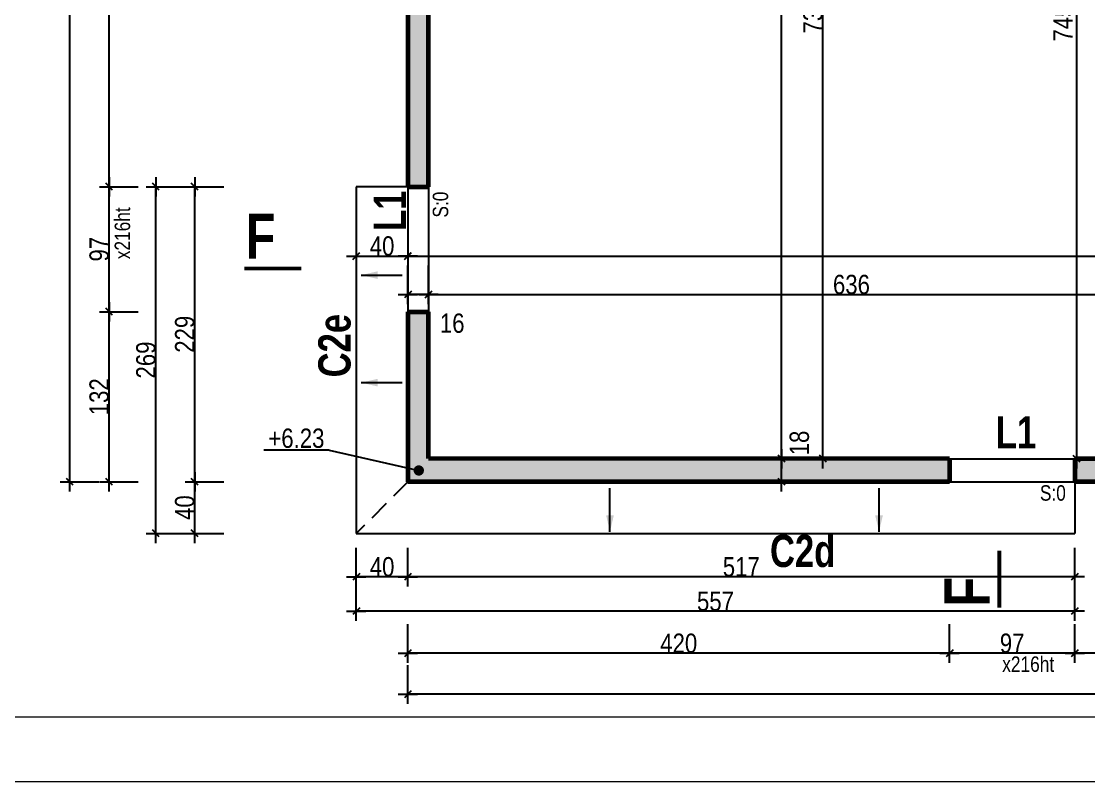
# Model space of a CAD drawing. Header units: centimetres. Extents: x 26018 to 82487, y -36363 to -12761.
# Drawn here: x 75021 to 75849, y -23027 to -22437 of the extents above; entities that cross this region are included whole.
import ezdxf
from ezdxf.enums import TextEntityAlignment as Align

# ---------------------------------------------------------------- set-up
doc = ezdxf.new("R2010")
doc.units = ezdxf.units.CM
doc.header["$LTSCALE"] = 0.5
doc.linetypes.add('CACHE2', pattern=[4.7625, 3.175, -1.5875])
doc.layers.get('DEFPOINTS').update_dxf_attribs({"linetype": 'CONTINUOUS'})
doc.layers.add('01_Cad_1_', color=5, linetype='CONTINUOUS', lineweight=9)
doc.layers.add('01_murs_coup', color=5, linetype='CONTINUOUS', lineweight=60)
for name, color, linetype in [('01_cote_gen', 4, 'CONTINUOUS'), ('01_linteaux', 2, 'CONTINUOUS'), ('01_poch_murs', 253, 'CONTINUOUS'), ('01_texte', 230, 'CONTINUOUS'), ('AA_COTES', 2, 'CONTINUOUS')]:
    doc.layers.add(name, color=color, linetype=linetype)
doc.styles.add('Arial Narrow', font='ARIALN.TTF')
doc.styles.add('impact', font='impact.ttf')
doc.styles.add('MATTE_TXT', font='arial.ttf')
doc.styles.add('STYLE2', font='ARIALN.TTF')
doc.dimstyles.new('JB50', dxfattribs={"dimscale": 0.1, "dimtxt": 150, "dimasz": 15, "dimexe": 0.1, "dimexo": 0.1, "dimgap": 0.09, "dimtad": 1, "dimdec": 1, "dimdsep": 46, "dimtxsty": 'STYLE2', "dimblk1": 'BOND_G', "dimblk2": 'BOND_D', "dimsah": 1, "dimcen": 1.5, "dimdle": 0.01, "dimse1": 1, "dimse2": 1, "dimclrd": 4, "dimclre": 2, "dimclrt": 6, "dimazin": 2, "dimtfac": 2.333333, "dimtdec": 1, "dimtix": 1, "dimtmove": 2, "dimatfit": 3, "dimldrblk": 'BOND_G', "dimfxl": 1, "dimtolj": 1, "dimtzin": 0, "dimarcsym": 0})

# ---------------------------------------------------------------- blocks, each defined once
blk = doc.blocks.new('BOND_G')
at = {"layer": 'AA_COTES', "color": 0}
for p, q in [((0, -5), (0, 15)), ((5, 0), (-5, 0)), ((1.77, 1.77), (-1.77, -1.77))]:
    blk.add_line(p, q, dxfattribs=at)
blk = doc.blocks.new('BOND_D')
at = {"layer": 'AA_COTES', "color": 0}
for p, q in [((5, 0), (-5, 0)), ((-1.77, -1.77), (1.77, 1.77)), ((0, 5), (0, -15))]:
    blk.add_line(p, q, dxfattribs=at)
blk = doc.blocks.new('*D6048')
at = {"layer": '01_cote_gen', "color": 4, "lineweight": -2, "transparency": 16777216}
blk.add_line((75322.24, -22619.1), (76853.23, -22619.1), dxfattribs=at)
at = {"layer": 'DEFPOINTS', "color": 0}
for p in [(76854.73, -22619.1), (76854.73, -22633.43), (75320.74, -22728.43)]:
    blk.add_point(p, dxfattribs=at)
at = {"layer": '01_cote_gen', "color": 4, "lineweight": -2, "transparency": 16777216, "xscale": 1.5, "yscale": 1.5, "zscale": 1.5, "rotation": 180}
blk.add_blockref('BOND_G', (75320.74, -22619.1), dxfattribs=at)
at = {"layer": '01_cote_gen', "color": 4, "lineweight": -2, "transparency": 16777216, "xscale": 1.5, "yscale": 1.5, "zscale": 1.5}
blk.add_blockref('BOND_D', (76854.73, -22619.1), dxfattribs=at)
at = {"layer": '01_cote_gen', "color": 6, "transparency": 16777216, "insert": (76087.74, -22611.43), "char_height": 15, "attachment_point": 5, "style": 'STYLE2'}
blk.add_mtext('\\A1;1534', dxfattribs=at)
blk = doc.blocks.new('*D6049')
at = {"layer": '01_cote_gen', "color": 4, "lineweight": -2, "transparency": 16777216}
blk.add_line((75335.25, -22648.97), (75322.25, -22648.97), dxfattribs=at)
at = {"layer": 'DEFPOINTS', "color": 0}
for p in [(75320.75, -22648.97), (75320.75, -22664.32), (75336.75, -22664.25)]:
    blk.add_point(p, dxfattribs=at)
at = {"layer": '01_cote_gen', "color": 4, "lineweight": -2, "transparency": 16777216, "xscale": 1.5, "yscale": 1.5, "zscale": 1.5, "rotation": 180}
blk.add_blockref('BOND_D', (75320.75, -22648.97), dxfattribs=at)
at = {"layer": '01_cote_gen', "color": 4, "lineweight": -2, "transparency": 16777216, "xscale": 1.5, "yscale": 1.5, "zscale": 1.5}
blk.add_blockref('BOND_G', (75336.75, -22648.97), dxfattribs=at)
at = {"layer": '01_cote_gen', "color": 6, "transparency": 16777216, "insert": (75355.08, -22671.3), "char_height": 15, "attachment_point": 5, "style": 'STYLE2'}
blk.add_mtext('\\A1;16', dxfattribs=at)
blk = doc.blocks.new('*D6050')
at = {"layer": '01_cote_gen', "color": 4, "lineweight": -2, "transparency": 16777216}
blk.add_line((75338.23, -22648.97), (75971.24, -22648.97), dxfattribs=at)
at = {"layer": 'DEFPOINTS', "color": 0}
for p in [(75972.74, -22648.97), (75336.73, -22661.4), (75972.74, -22691.9)]:
    blk.add_point(p, dxfattribs=at)
at = {"layer": '01_cote_gen', "color": 4, "lineweight": -2, "transparency": 16777216, "xscale": 1.5, "yscale": 1.5, "zscale": 1.5, "rotation": 180}
blk.add_blockref('BOND_G', (75336.73, -22648.97), dxfattribs=at)
at = {"layer": '01_cote_gen', "color": 4, "lineweight": -2, "transparency": 16777216, "xscale": 1.5, "yscale": 1.5, "zscale": 1.5}
blk.add_blockref('BOND_D', (75972.74, -22648.97), dxfattribs=at)
at = {"layer": '01_cote_gen', "color": 6, "transparency": 16777216, "insert": (75664.63, -22641.3), "char_height": 15, "attachment_point": 5, "style": 'STYLE2'}
blk.add_mtext('\\A1;636', dxfattribs=at)
blk = doc.blocks.new('*D6074')
at = {"layer": '01_cote_gen', "color": 4, "lineweight": -2, "transparency": 16777216}
blk.add_line((75610.46, -22792.83), (75610.46, -22777.83), dxfattribs=at)
at = {"layer": 'DEFPOINTS', "color": 0}
for p in [(75610.46, -22776.33), (75623.59, -22776.33), (75623.58, -22794.33)]:
    blk.add_point(p, dxfattribs=at)
at = {"layer": '01_cote_gen', "color": 4, "lineweight": -2, "transparency": 16777216, "xscale": 1.5, "yscale": 1.5, "zscale": 1.5}
for name, p, rotation in [('BOND_D', (75610.46, -22776.33), 90), ('BOND_G', (75610.46, -22794.33), 270)]:
    blk.add_blockref(name, p, dxfattribs=dict(at, rotation=rotation))
at = {"layer": '01_cote_gen', "color": 6, "transparency": 16777216, "insert": (75624.29, -22764.16), "char_height": 15, "attachment_point": 5, "rotation": 90, "style": 'STYLE2'}
blk.add_mtext('\\A1;18', dxfattribs=at)
blk = doc.blocks.new('*D6096')
at = {"layer": '01_cote_gen', "color": 4, "lineweight": -2, "transparency": 16777216}
blk.add_line((75642.55, -22774.87), (75642.55, -22047.89), dxfattribs=at)
at = {"layer": 'DEFPOINTS', "color": 0}
for p in [(75642.55, -22046.39), (75708.72, -22046.39), (75674.53, -22776.37)]:
    blk.add_point(p, dxfattribs=at)
at = {"layer": '01_cote_gen', "color": 4, "lineweight": -2, "transparency": 16777216, "xscale": 1.5, "yscale": 1.5, "zscale": 1.5}
for name, p, rotation in [('BOND_D', (75642.55, -22046.39), 90), ('BOND_G', (75642.55, -22776.37), 270)]:
    blk.add_blockref(name, p, dxfattribs=dict(at, rotation=rotation))
at = {"layer": '01_cote_gen', "color": 6, "transparency": 16777216, "insert": (75634.88, -22432.08), "char_height": 15, "attachment_point": 5, "rotation": 90, "style": 'STYLE2'}
blk.add_mtext('\\A1;730', dxfattribs=at)
blk = doc.blocks.new('*D6105')
at = {"layer": '01_cote_gen', "color": 4, "lineweight": -2, "transparency": 16777216}
blk.add_line((75839.32, -22774.91), (75839.32, -22032.89), dxfattribs=at)
at = {"layer": 'DEFPOINTS', "color": 0}
for p in [(75839.32, -22031.39), (75891.9, -22031.39), (75949.03, -22776.41)]:
    blk.add_point(p, dxfattribs=at)
at = {"layer": '01_cote_gen', "color": 4, "lineweight": -2, "transparency": 16777216, "xscale": 1.5, "yscale": 1.5, "zscale": 1.5}
for name, p, rotation in [('BOND_D', (75839.32, -22031.39), 90), ('BOND_G', (75839.32, -22776.41), 270)]:
    blk.add_blockref(name, p, dxfattribs=dict(at, rotation=rotation))
at = {"layer": '01_cote_gen', "color": 6, "transparency": 16777216, "insert": (75828.81, -22438.39), "char_height": 15, "attachment_point": 5, "rotation": 90, "style": 'STYLE2'}
blk.add_mtext('\\A1;745', dxfattribs=at)
blk = doc.blocks.new('*D6196')
at = {"layer": '01_cote_gen', "color": 4, "lineweight": -2, "transparency": 16777216}
blk.add_line((75610.46, -22774.87), (75610.46, -21347.89), dxfattribs=at)
at = {"layer": 'DEFPOINTS', "color": 0}
for p in [(75610.46, -21346.39), (75702.72, -21346.39), (75713.67, -22776.37)]:
    blk.add_point(p, dxfattribs=at)
at = {"layer": '01_cote_gen', "color": 4, "lineweight": -2, "transparency": 16777216, "xscale": 1.5, "yscale": 1.5, "zscale": 1.5}
for name, p, rotation in [('BOND_D', (75610.46, -21346.39), 90), ('BOND_G', (75610.46, -22776.37), 270)]:
    blk.add_blockref(name, p, dxfattribs=dict(at, rotation=rotation))
at = {"layer": '01_cote_gen', "color": 6, "transparency": 16777216, "insert": (75602.79, -22061.38), "char_height": 15, "attachment_point": 5, "rotation": 90, "style": 'STYLE2'}
blk.add_mtext('\\A1;1430', dxfattribs=at)
blk = doc.blocks.new('*D6199')
at = {"layer": '01_cote_gen', "color": 4, "lineweight": -2, "transparency": 16777216}
blk.add_line((76853.23, -22959.15), (75322.22, -22959.15), dxfattribs=at)
at = {"layer": 'DEFPOINTS', "color": 0}
for p in [(75320.72, -22794.32), (76854.73, -22794.39), (75320.72, -22959.15)]:
    blk.add_point(p, dxfattribs=at)
at = {"layer": '01_cote_gen', "color": 4, "lineweight": -2, "transparency": 16777216, "xscale": 1.5, "yscale": 1.5, "zscale": 1.5, "rotation": 180}
blk.add_blockref('BOND_D', (75320.72, -22959.15), dxfattribs=at)
at = {"layer": '01_cote_gen', "color": 4, "lineweight": -2, "transparency": 16777216, "xscale": 1.5, "yscale": 1.5, "zscale": 1.5}
blk.add_blockref('BOND_G', (76854.73, -22959.15), dxfattribs=at)
at = {"layer": '01_cote_gen', "color": 6, "transparency": 16777216, "insert": (76087.73, -22951.48), "char_height": 15, "attachment_point": 5, "style": 'STYLE2'}
blk.add_mtext('\\A1;1534', dxfattribs=at)
blk = doc.blocks.new('*D6206')
at = {"layer": '01_cote_gen', "color": 4, "lineweight": -2, "transparency": 16777216}
blk.add_line((76006.22, -22927.3), (75839.22, -22927.3), dxfattribs=at)
at = {"layer": 'DEFPOINTS', "color": 0}
for p in [(75837.72, -22794.42), (76007.72, -22852.29), (75837.72, -22927.3)]:
    blk.add_point(p, dxfattribs=at)
at = {"layer": '01_cote_gen', "color": 4, "lineweight": -2, "transparency": 16777216, "xscale": 1.5, "yscale": 1.5, "zscale": 1.5, "rotation": 180}
blk.add_blockref('BOND_D', (75837.72, -22927.3), dxfattribs=at)
at = {"layer": '01_cote_gen', "color": 4, "lineweight": -2, "transparency": 16777216, "xscale": 1.5, "yscale": 1.5, "zscale": 1.5}
blk.add_blockref('BOND_G', (76007.72, -22927.3), dxfattribs=at)
at = {"layer": '01_cote_gen', "color": 6, "transparency": 16777216, "insert": (75922.72, -22919.63), "char_height": 15, "attachment_point": 5, "style": 'STYLE2'}
blk.add_mtext('\\A1;170', dxfattribs=at)
blk = doc.blocks.new('*D6207')
at = {"layer": '01_cote_gen', "color": 4, "lineweight": -2, "transparency": 16777216}
blk.add_line((75836.22, -22927.3), (75742.22, -22927.3), dxfattribs=at)
at = {"layer": 'DEFPOINTS', "color": 0}
for p in [(75740.72, -22794.42), (75837.72, -22794.42), (75740.72, -22927.3)]:
    blk.add_point(p, dxfattribs=at)
at = {"layer": '01_cote_gen', "color": 4, "lineweight": -2, "transparency": 16777216, "xscale": 1.5, "yscale": 1.5, "zscale": 1.5, "rotation": 180}
blk.add_blockref('BOND_D', (75740.72, -22927.3), dxfattribs=at)
at = {"layer": '01_cote_gen', "color": 4, "lineweight": -2, "transparency": 16777216, "xscale": 1.5, "yscale": 1.5, "zscale": 1.5}
blk.add_blockref('BOND_G', (75837.72, -22927.3), dxfattribs=at)
at = {"layer": '01_cote_gen', "color": 6, "transparency": 16777216, "insert": (75789.22, -22919.63), "char_height": 15, "attachment_point": 5, "style": 'STYLE2'}
blk.add_mtext('\\A1;97', dxfattribs=at)
blk = doc.blocks.new('*D6208')
at = {"layer": '01_cote_gen', "color": 4, "lineweight": -2, "transparency": 16777216}
blk.add_line((75739.22, -22927.3), (75322.22, -22927.3), dxfattribs=at)
at = {"layer": 'DEFPOINTS', "color": 0}
for p in [(75320.72, -22794.38), (75740.72, -22794.38), (75320.72, -22927.3)]:
    blk.add_point(p, dxfattribs=at)
at = {"layer": '01_cote_gen', "color": 4, "lineweight": -2, "transparency": 16777216, "xscale": 1.5, "yscale": 1.5, "zscale": 1.5, "rotation": 180}
blk.add_blockref('BOND_D', (75320.72, -22927.3), dxfattribs=at)
at = {"layer": '01_cote_gen', "color": 4, "lineweight": -2, "transparency": 16777216, "xscale": 1.5, "yscale": 1.5, "zscale": 1.5}
blk.add_blockref('BOND_G', (75740.72, -22927.3), dxfattribs=at)
at = {"layer": '01_cote_gen', "color": 6, "transparency": 16777216, "insert": (75530.72, -22919.63), "char_height": 15, "attachment_point": 5, "style": 'STYLE2'}
blk.add_mtext('\\A1;420', dxfattribs=at)
blk = doc.blocks.new('*D6213')
at = {"layer": '01_cote_gen', "color": 4, "lineweight": -2, "transparency": 16777216}
blk.add_line((75836.22, -22894.68), (75282.22, -22894.68), dxfattribs=at)
at = {"layer": 'DEFPOINTS', "color": 0}
for p in [(75280.72, -22834.29), (75837.72, -22834.29), (75280.72, -22894.68)]:
    blk.add_point(p, dxfattribs=at)
at = {"layer": '01_cote_gen', "color": 4, "lineweight": -2, "transparency": 16777216, "xscale": 1.5, "yscale": 1.5, "zscale": 1.5, "rotation": 180}
blk.add_blockref('BOND_D', (75280.72, -22894.68), dxfattribs=at)
at = {"layer": '01_cote_gen', "color": 4, "lineweight": -2, "transparency": 16777216, "xscale": 1.5, "yscale": 1.5, "zscale": 1.5}
blk.add_blockref('BOND_G', (75837.72, -22894.68), dxfattribs=at)
at = {"layer": '01_cote_gen', "color": 6, "transparency": 16777216, "insert": (75559.22, -22887.04), "char_height": 15, "attachment_point": 5, "style": 'STYLE2'}
blk.add_mtext('\\A1;557', dxfattribs=at)
blk = doc.blocks.new('*D6214')
at = {"layer": '01_cote_gen', "color": 4, "lineweight": -2, "transparency": 16777216}
blk.add_line((75836.22, -22867.97), (75322.22, -22867.97), dxfattribs=at)
at = {"layer": 'DEFPOINTS', "color": 0}
for p in [(75320.72, -22794.32), (75837.72, -22834.29), (75320.72, -22867.97)]:
    blk.add_point(p, dxfattribs=at)
at = {"layer": '01_cote_gen', "color": 4, "lineweight": -2, "transparency": 16777216, "xscale": 1.5, "yscale": 1.5, "zscale": 1.5, "rotation": 180}
blk.add_blockref('BOND_D', (75320.72, -22867.97), dxfattribs=at)
at = {"layer": '01_cote_gen', "color": 4, "lineweight": -2, "transparency": 16777216, "xscale": 1.5, "yscale": 1.5, "zscale": 1.5}
blk.add_blockref('BOND_G', (75837.72, -22867.97), dxfattribs=at)
at = {"layer": '01_cote_gen', "color": 6, "transparency": 16777216, "insert": (75579.22, -22860.3), "char_height": 15, "attachment_point": 5, "style": 'STYLE2'}
blk.add_mtext('\\A1;517', dxfattribs=at)
blk = doc.blocks.new('*D6215')
at = {"layer": '01_cote_gen', "color": 4, "lineweight": -2, "transparency": 16777216}
blk.add_line((75319.22, -22867.97), (75282.22, -22867.97), dxfattribs=at)
at = {"layer": 'DEFPOINTS', "color": 0}
for p in [(75280.72, -22794.32), (75320.72, -22794.32), (75280.72, -22867.97)]:
    blk.add_point(p, dxfattribs=at)
at = {"layer": '01_cote_gen', "color": 4, "lineweight": -2, "transparency": 16777216, "xscale": 1.5, "yscale": 1.5, "zscale": 1.5, "rotation": 180}
blk.add_blockref('BOND_D', (75280.72, -22867.97), dxfattribs=at)
at = {"layer": '01_cote_gen', "color": 4, "lineweight": -2, "transparency": 16777216, "xscale": 1.5, "yscale": 1.5, "zscale": 1.5}
blk.add_blockref('BOND_G', (75320.72, -22867.97), dxfattribs=at)
at = {"layer": '01_cote_gen', "color": 6, "transparency": 16777216, "insert": (75300.72, -22860.3), "char_height": 15, "attachment_point": 5, "style": 'STYLE2'}
blk.add_mtext('\\A1;40', dxfattribs=at)
blk = doc.blocks.new('*D6216')
at = {"layer": '01_cote_gen', "color": 4, "lineweight": -2, "transparency": 16777216}
blk.add_line((75282.22, -22619.1), (75319.22, -22619.1), dxfattribs=at)
at = {"layer": 'DEFPOINTS', "color": 0}
for p in [(75320.72, -22619.1), (75280.72, -22627.7), (75320.72, -22627.7)]:
    blk.add_point(p, dxfattribs=at)
at = {"layer": '01_cote_gen', "color": 4, "lineweight": -2, "transparency": 16777216, "xscale": 1.5, "yscale": 1.5, "zscale": 1.5, "rotation": 180}
blk.add_blockref('BOND_G', (75280.72, -22619.1), dxfattribs=at)
at = {"layer": '01_cote_gen', "color": 4, "lineweight": -2, "transparency": 16777216, "xscale": 1.5, "yscale": 1.5, "zscale": 1.5}
blk.add_blockref('BOND_D', (75320.72, -22619.1), dxfattribs=at)
at = {"layer": '01_cote_gen', "color": 6, "transparency": 16777216, "insert": (75300.72, -22611.43), "char_height": 15, "attachment_point": 5, "style": 'STYLE2'}
blk.add_mtext('\\A1;40', dxfattribs=at)
blk = doc.blocks.new('*D6217')
at = {"layer": '01_cote_gen', "color": 4, "lineweight": -2, "transparency": 16777216}
blk.add_line((75155.4, -22832.78), (75155.4, -22795.82), dxfattribs=at)
at = {"layer": 'DEFPOINTS', "color": 0}
for p in [(75155.4, -22794.32), (75294.14, -22794.32), (75294.13, -22834.28)]:
    blk.add_point(p, dxfattribs=at)
at = {"layer": '01_cote_gen', "color": 4, "lineweight": -2, "transparency": 16777216, "xscale": 1.5, "yscale": 1.5, "zscale": 1.5}
for name, p, rotation in [('BOND_D', (75155.4, -22794.32), 90), ('BOND_G', (75155.4, -22834.28), 270)]:
    blk.add_blockref(name, p, dxfattribs=dict(at, rotation=rotation))
at = {"layer": '01_cote_gen', "color": 6, "transparency": 16777216, "insert": (75147.73, -22814.3), "char_height": 15, "attachment_point": 5, "rotation": 90, "style": 'STYLE2'}
blk.add_mtext('\\A1;40', dxfattribs=at)
blk = doc.blocks.new('*D6218')
at = {"layer": '01_cote_gen', "color": 4, "lineweight": -2, "transparency": 16777216}
blk.add_line((75155.4, -22792.82), (75155.4, -22566.82), dxfattribs=at)
at = {"layer": 'DEFPOINTS', "color": 0}
for p in [(75155.4, -22565.32), (75217.48, -22565.32), (75177.9, -22794.32)]:
    blk.add_point(p, dxfattribs=at)
at = {"layer": '01_cote_gen', "color": 4, "lineweight": -2, "transparency": 16777216, "xscale": 1.5, "yscale": 1.5, "zscale": 1.5}
for name, p, rotation in [('BOND_D', (75155.4, -22565.32), 90), ('BOND_G', (75155.4, -22794.32), 270)]:
    blk.add_blockref(name, p, dxfattribs=dict(at, rotation=rotation))
at = {"layer": '01_cote_gen', "color": 6, "transparency": 16777216, "insert": (75147.73, -22679.82), "char_height": 15, "attachment_point": 5, "rotation": 90, "style": 'STYLE2'}
blk.add_mtext('\\A1;229', dxfattribs=at)
blk = doc.blocks.new('*D6219')
at = {"layer": '01_cote_gen', "color": 4, "lineweight": -2, "transparency": 16777216}
blk.add_line((75125.28, -22832.78), (75125.28, -22566.82), dxfattribs=at)
at = {"layer": 'DEFPOINTS', "color": 0}
for p in [(75125.28, -22565.32), (75177.9, -22565.32), (75177.9, -22834.28)]:
    blk.add_point(p, dxfattribs=at)
at = {"layer": '01_cote_gen', "color": 4, "lineweight": -2, "transparency": 16777216, "xscale": 1.5, "yscale": 1.5, "zscale": 1.5}
for name, p, rotation in [('BOND_D', (75125.28, -22565.32), 90), ('BOND_G', (75125.28, -22834.28), 270)]:
    blk.add_blockref(name, p, dxfattribs=dict(at, rotation=rotation))
at = {"layer": '01_cote_gen', "color": 6, "transparency": 16777216, "insert": (75117.62, -22699.8), "char_height": 15, "attachment_point": 5, "rotation": 90, "style": 'STYLE2'}
blk.add_mtext('\\A1;269', dxfattribs=at)
blk = doc.blocks.new('*D6220')
at = {"layer": '01_cote_gen', "color": 4, "lineweight": -2, "transparency": 16777216}
blk.add_line((75089.05, -22792.82), (75089.05, -22663.82), dxfattribs=at)
at = {"layer": 'DEFPOINTS', "color": 0}
for p in [(75089.05, -22662.32), (75265.5, -22662.32), (75257.48, -22794.32)]:
    blk.add_point(p, dxfattribs=at)
at = {"layer": '01_cote_gen', "color": 4, "lineweight": -2, "transparency": 16777216, "xscale": 1.5, "yscale": 1.5, "zscale": 1.5}
for name, p, rotation in [('BOND_D', (75089.05, -22662.32), 90), ('BOND_G', (75089.05, -22794.32), 270)]:
    blk.add_blockref(name, p, dxfattribs=dict(at, rotation=rotation))
at = {"layer": '01_cote_gen', "color": 6, "transparency": 16777216, "insert": (75081.38, -22728.32), "char_height": 15, "attachment_point": 5, "rotation": 90, "style": 'STYLE2'}
blk.add_mtext('\\A1;132', dxfattribs=at)
blk = doc.blocks.new('*D6221')
at = {"layer": '01_cote_gen', "color": 4, "lineweight": -2, "transparency": 16777216}
blk.add_line((75089.05, -22660.82), (75089.05, -22566.82), dxfattribs=at)
at = {"layer": 'DEFPOINTS', "color": 0}
for p in [(75089.05, -22565.32), (75265.47, -22565.32), (75265.5, -22662.32)]:
    blk.add_point(p, dxfattribs=at)
at = {"layer": '01_cote_gen', "color": 4, "lineweight": -2, "transparency": 16777216, "xscale": 1.5, "yscale": 1.5, "zscale": 1.5}
for name, p, rotation in [('BOND_D', (75089.05, -22565.32), 90), ('BOND_G', (75089.05, -22662.32), 270)]:
    blk.add_blockref(name, p, dxfattribs=dict(at, rotation=rotation))
at = {"layer": '01_cote_gen', "color": 6, "transparency": 16777216, "insert": (75081.38, -22613.82), "char_height": 15, "attachment_point": 5, "rotation": 90, "style": 'STYLE2'}
blk.add_mtext('\\A1;97', dxfattribs=at)
blk = doc.blocks.new('*D6228')
at = {"layer": '01_cote_gen', "color": 4, "lineweight": -2, "transparency": 16777216}
blk.add_line((75058.62, -22792.83), (75058.62, -21331.79), dxfattribs=at)
at = {"layer": 'DEFPOINTS', "color": 0}
for p in [(75058.62, -21330.29), (75111.55, -21330.29), (75331.27, -22794.33)]:
    blk.add_point(p, dxfattribs=at)
at = {"layer": '01_cote_gen', "color": 4, "lineweight": -2, "transparency": 16777216, "xscale": 1.5, "yscale": 1.5, "zscale": 1.5}
for name, p, rotation in [('BOND_D', (75058.62, -21330.29), 90), ('BOND_G', (75058.62, -22794.33), 270)]:
    blk.add_blockref(name, p, dxfattribs=dict(at, rotation=rotation))
at = {"layer": '01_cote_gen', "color": 6, "transparency": 16777216, "insert": (75050.95, -22062.31), "char_height": 15, "attachment_point": 5, "rotation": 90, "style": 'STYLE2'}
blk.add_mtext('\\A1;1464', dxfattribs=at)
blk = doc.blocks.new('*D6245')
at = {"layer": '01_cote_gen', "color": 4, "lineweight": -2, "transparency": 16777216}
blk.add_line((75089.05, -22563.82), (75089.05, -22250.82), dxfattribs=at)
at = {"layer": 'DEFPOINTS', "color": 0}
for p in [(75089.05, -22249.32), (75111.55, -22249.32), (75111.55, -22565.32)]:
    blk.add_point(p, dxfattribs=at)
at = {"layer": '01_cote_gen', "color": 4, "lineweight": -2, "transparency": 16777216, "xscale": 1.5, "yscale": 1.5, "zscale": 1.5}
for name, p, rotation in [('BOND_D', (75089.05, -22249.32), 90), ('BOND_G', (75089.05, -22565.32), 270)]:
    blk.add_blockref(name, p, dxfattribs=dict(at, rotation=rotation))
at = {"layer": '01_cote_gen', "color": 6, "transparency": 16777216, "insert": (75081.38, -22407.32), "char_height": 15, "attachment_point": 5, "rotation": 90, "style": 'STYLE2'}
blk.add_mtext('\\A1;316', dxfattribs=at)

msp = doc.modelspace()

# ---------------------------------------------------------------- hatches: boundary and pattern name
at = {"layer": '01_poch_murs'}
h = msp.add_hatch(color=256, dxfattribs=at)
h.dxf.hatch_style = 1
h.paths.add_polyline_path([(75336.718, -21346.388), (75320.718, -21346.388), (75320.718, -21526.322), (75336.718, -21526.322)])
h.paths.add_polyline_path([(75336.718, -21623.322), (75320.718, -21623.322), (75320.718, -21670.324), (75336.718, -21670.324)])
h.paths.add_polyline_path([(75336.718, -21862.324), (75320.718, -21862.324), (75320.718, -22057.319), (75336.718, -22057.319)])
h.paths.add_polyline_path([(75336.737, -22249.323), (75320.799, -22249.311), (75320.799, -22249.317), (75320.708, -22565.317), (75320.752, -22565.317), (75336.708, -22565.318)])
h.paths.add_polyline_path([(75740.718, -22776.379), (75336.718, -22776.32), (75336.733, -22662.319), (75320.733, -22662.319), (75320.718, -22794.317), (75740.718, -22794.379)])
h.paths.add_polyline_path([(76025.721, -22776.421), (75990.722, -22776.415), (75990.722, -22543.357), (76025.721, -22543.357), (76025.721, -22174.341), (76007.746, -22174.34), (76007.721, -22525.357), (75972.722, -22525.357), (75972.722, -22776.412), (75837.718, -22776.393), (75837.718, -22794.421), (76025.721, -22794.421)])
h.paths.add_polyline_path([(76025.721, -22049.341), (76007.755, -22049.341), (76007.753, -22072.34), (76025.721, -22072.341)])
h.paths.add_polyline_path([(76202.72, -22049.341), (76184.72, -22049.341), (76184.72, -22225.397), (76149.717, -22225.391), (76149.717, -22371.33), (76167.717, -22371.329), (76167.717, -22243.392), (76202.72, -22243.391)])
h.paths.add_polyline_path([(76167.717, -22473.326), (76149.717, -22473.327), (76149.717, -22794.395), (76331.733, -22794.394), (76331.731, -22776.388), (76167.717, -22776.388)])
h.paths.add_polyline_path([(76854.716, -22628.331), (76838.716, -22628.333), (76838.716, -22776.39), (76428.731, -22776.388), (76428.733, -22794.393), (76854.733, -22794.39)])
h.paths.add_polyline_path([(76854.716, -22292.537), (76838.716, -22292.537), (76838.716, -22531.348), (76854.716, -22531.348)])
h.paths.add_polyline_path([(76854.716, -21957.337), (76838.716, -21957.337), (76838.716, -22100.337), (76854.716, -22100.337)])
h.paths.add_polyline_path([(76854.716, -21669.332), (76838.716, -21669.332), (76838.716, -21765.331), (76854.716, -21765.331)])
h.paths.add_polyline_path([(76854.716, -21346.389), (76838.716, -21346.389), (76838.716, -21572.331), (76854.716, -21572.331)])

# ---------------------------------------------------------------- linework, layer by layer
at = {"layer": '01_Cad_1_', "color": 2}
msp.add_line((79187.159, -22976.925), (74347.159, -22976.925), dxfattribs=at)
at = {"layer": '01_Cad_1_'}
msp.add_line((79187.159, -23026.925), (74297.159, -23026.925), dxfattribs=at)
at = {"layer": '01_linteaux'}
for p, q in [((75280.718, -22565.317), (75280.718, -22834.28)), ((75320.752, -22565.317), (75280.718, -22565.317)), ((75320.708, -22565.318), (75320.733, -22662.319)), ((75336.708, -22565.318), (75336.733, -22662.319)), ((75740.718, -22776.379), (75837.718, -22776.409)), ((75740.718, -22794.379), (75837.718, -22794.393)), ((75837.718, -22794.421), (75837.718, -22834.293)), ((75280.718, -22834.28), (75837.718, -22834.293))]:
    msp.add_line(p, q, dxfattribs=at)
at = {"layer": '01_linteaux', "linetype": 'CACHE2', "ltscale": 10}
msp.add_line((75320.718, -22794.317), (75280.718, -22834.28), dxfattribs=at)
at = {"layer": '01_murs_coup'}
for p, q in [((75320.737, -22249.311), (75320.708, -22565.318)), ((75336.708, -22565.318), (75336.737, -22249.323)), ((75320.708, -22565.318), (75336.708, -22565.318)), ((75320.733, -22662.319), (75320.718, -22794.317)), ((75320.733, -22662.319), (75336.733, -22662.319)), ((75336.718, -22776.32), (75336.733, -22662.319)), ((75740.718, -22776.379), (75336.718, -22776.32)), ((75740.718, -22776.379), (75740.718, -22794.379)), ((75972.722, -22776.412), (75837.718, -22776.393)), ((75837.718, -22776.393), (75837.718, -22794.393)), ((75740.718, -22794.379), (75320.718, -22794.317)), ((76025.721, -22794.421), (75837.718, -22794.421))]:
    msp.add_line(p, q, dxfattribs=at)
at = {"layer": '01_texte'}
for p, q in [((75284.491, -22633.93), (75316.349, -22633.93)), ((75284.491, -22717.348), (75316.349, -22717.348)), ((75259.681, -22769.706), (75209.126, -22769.706)), ((75259.681, -22769.706), (75329.156, -22785.5)), ((75477.413, -22832.971), (75477.413, -22799.215)), ((75686.026, -22832.971), (75686.026, -22799.215))]:
    msp.add_line(p, q, dxfattribs=at)
at = {"layer": '01_texte', "const_width": 3}
for points in [[(75238.072, -22628.828), (75193.82, -22628.828)], [(75779.372, -22847.668), (75779.372, -22891.92)]]:
    msp.add_lwpolyline(points, dxfattribs=at)
at = {"layer": '01_texte', "const_width": 4}
msp.add_lwpolyline([(75327.156, -22785.5, 1), (75331.156, -22785.5, 1)], format="xyb", close=True, dxfattribs=at)
at = {"layer": '01_texte'}
for points in [[(75284.491, -22633.93), (75297.276, -22630.949), (75297.276, -22633.93)], [(75284.491, -22633.93), (75297.276, -22636.911), (75297.276, -22633.93)], [(75284.491, -22717.348), (75297.276, -22714.367), (75297.276, -22717.348)], [(75284.491, -22717.348), (75297.276, -22720.329), (75297.276, -22717.348)], [(75477.413, -22832.971), (75474.432, -22820.286), (75477.413, -22820.286)], [(75477.413, -22832.971), (75480.394, -22820.286), (75477.413, -22820.286)], [(75686.026, -22832.971), (75683.045, -22820.286), (75686.026, -22820.286)], [(75686.026, -22832.971), (75689.007, -22820.286), (75686.026, -22820.286)]]:
    msp.add_solid(points, dxfattribs=at)

# ---------------------------------------------------------------- texts
at = {"layer": '01_texte', "style": 'impact'}
for s, height, rotation, p in [('L1', 25, 90, (75326.805, -22583.952)), ('F', 35, 0, (75206.447, -22631.681)), ('C2e', 25, 90, (75283.765, -22688.654)), ('F', 35, 90, (75782.224, -22879.499))]:
    msp.add_text(s, height=height, rotation=rotation, dxfattribs=at).set_placement(p, align=Align.BOTTOM_CENTER)
at = {"layer": '01_texte', "style": 'MATTE_TXT', "width": 0.8}
for s, p in [('S:0', (75355.577, -22579.215)), ('x216ht', (75108.951, -22601.457))]:
    msp.add_text(s, height=12, rotation=90, dxfattribs=at).set_placement(p, align=Align.BOTTOM_CENTER)
at = {"layer": '01_texte', "style": 'impact'}
for s, p in [('L1', (75792.212, -22775.904)), ('C2d', (75626.805, -22867.881))]:
    msp.add_text(s, height=25, dxfattribs=at).set_placement(p, align=Align.BOTTOM_CENTER)
at = {"layer": '01_texte', "style": 'Arial Narrow'}
msp.add_text('+6.23', height=15, dxfattribs=at).set_placement((75212.516, -22767.96))
at = {"layer": '01_texte', "style": 'MATTE_TXT', "width": 0.8}
for s, p in [('S:0', (75820.802, -22812.529)), ('x216ht', (75801.675, -22945.347))]:
    msp.add_text(s, height=12, dxfattribs=at).set_placement(p, align=Align.BOTTOM_CENTER)

# ---------------------------------------------------------------- dimensions: what is measured, and where the dimension line sits
at = {"layer": '01_cote_gen'}
for base, p1, p2, picture, middle in [((75058.618, -21330.288), (75331.272, -22794.328), (75111.545, -21330.288), '*D6228', (75050.95, -22062.308)), ((75610.462, -21346.388), (75713.668, -22776.375), (75702.718, -21346.388), '*D6196', (75602.794, -22061.381)), ((75089.045, -22249.323), (75111.545, -22565.318), (75111.545, -22249.323), '*D6245', (75081.378, -22407.32)), ((75089.045, -22565.318), (75265.499, -22662.319), (75265.475, -22565.318), '*D6221', (75081.378, -22613.818)), ((75125.284, -22565.317), (75177.897, -22834.282), (75177.897, -22565.317), '*D6219', (75117.617, -22699.799)), ((75155.397, -22565.317), (75177.897, -22794.322), (75217.484, -22565.317), '*D6218', (75147.73, -22679.819)), ((75089.045, -22662.319), (75257.484, -22794.317), (75265.499, -22662.319), '*D6220', (75081.378, -22728.318)), ((75155.397, -22794.322), (75294.129, -22834.282), (75294.135, -22794.322), '*D6217', (75147.73, -22814.302))]:
    dim = msp.add_linear_dim(base=base, p1=p1, p2=p2, angle=90, dimstyle='JB50', dxfattribs=at)
    dim.commit()
    dim.dimension.update_dxf_attribs({"geometry": picture, "text_midpoint": middle})
for base, p1, p2, picture, middle in [((75839.322, -22031.388), (75949.03, -22776.409), (75891.899, -22031.388), '*D6105', (75828.809, -22438.394)), ((75642.548, -22046.388), (75674.528, -22776.369), (75708.716, -22046.388), '*D6096', (75634.88, -22432.076)), ((75610.462, -22776.334), (75623.583, -22794.334), (75623.585, -22776.334), '*D6074', (75624.288, -22764.159))]:
    dim = msp.add_linear_dim(base=base, p1=p1, p2=p2, angle=90, dimstyle='JB50', dxfattribs=at)
    dim.commit()
    dim.dimension.update_dxf_attribs({"geometry": picture, "text_midpoint": middle, "dimtype": 160})
for base, p1, p2, picture, middle in [((75320.718, -22619.1), (75280.718, -22627.7), (75320.718, -22627.7), '*D6216', (75300.718, -22611.433)), ((76854.733, -22619.1), (75320.739, -22728.427), (76854.733, -22633.427), '*D6048', (76087.736, -22611.433)), ((75280.718, -22867.971), (75320.718, -22794.317), (75280.718, -22794.317), '*D6215', (75300.718, -22860.303)), ((75320.718, -22959.15), (76854.733, -22794.39), (75320.718, -22794.317), '*D6199', (76087.725, -22951.483)), ((75320.718, -22867.971), (75837.718, -22834.293), (75320.718, -22794.317), '*D6214', (75579.218, -22860.303)), ((75320.718, -22927.302), (75740.718, -22794.379), (75320.718, -22794.379), '*D6208', (75530.718, -22919.634)), ((75740.718, -22927.302), (75837.718, -22794.421), (75740.718, -22794.421), '*D6207', (75789.218, -22919.634)), ((75837.718, -22927.302), (76007.717, -22852.294), (75837.718, -22794.421), '*D6206', (75922.717, -22919.634)), ((75280.718, -22894.681), (75837.718, -22834.293), (75280.718, -22834.293), '*D6213', (75559.218, -22887.044))]:
    dim = msp.add_linear_dim(base=base, p1=p1, p2=p2, dimstyle='JB50', dxfattribs=at)
    dim.commit()
    dim.dimension.update_dxf_attribs({"geometry": picture, "text_midpoint": middle})
for base, p1, p2, picture, middle in [((75320.748, -22648.967), (75336.748, -22664.249), (75320.748, -22664.319), '*D6049', (75355.084, -22671.299)), ((75972.737, -22648.967), (75336.733, -22661.397), (75972.737, -22691.9), '*D6050', (75664.633, -22641.299))]:
    dim = msp.add_linear_dim(base=base, p1=p1, p2=p2, dimstyle='JB50', dxfattribs=at)
    dim.commit()
    dim.dimension.update_dxf_attribs({"geometry": picture, "text_midpoint": middle, "dimtype": 160})

doc.saveas('drawing.dxf')
